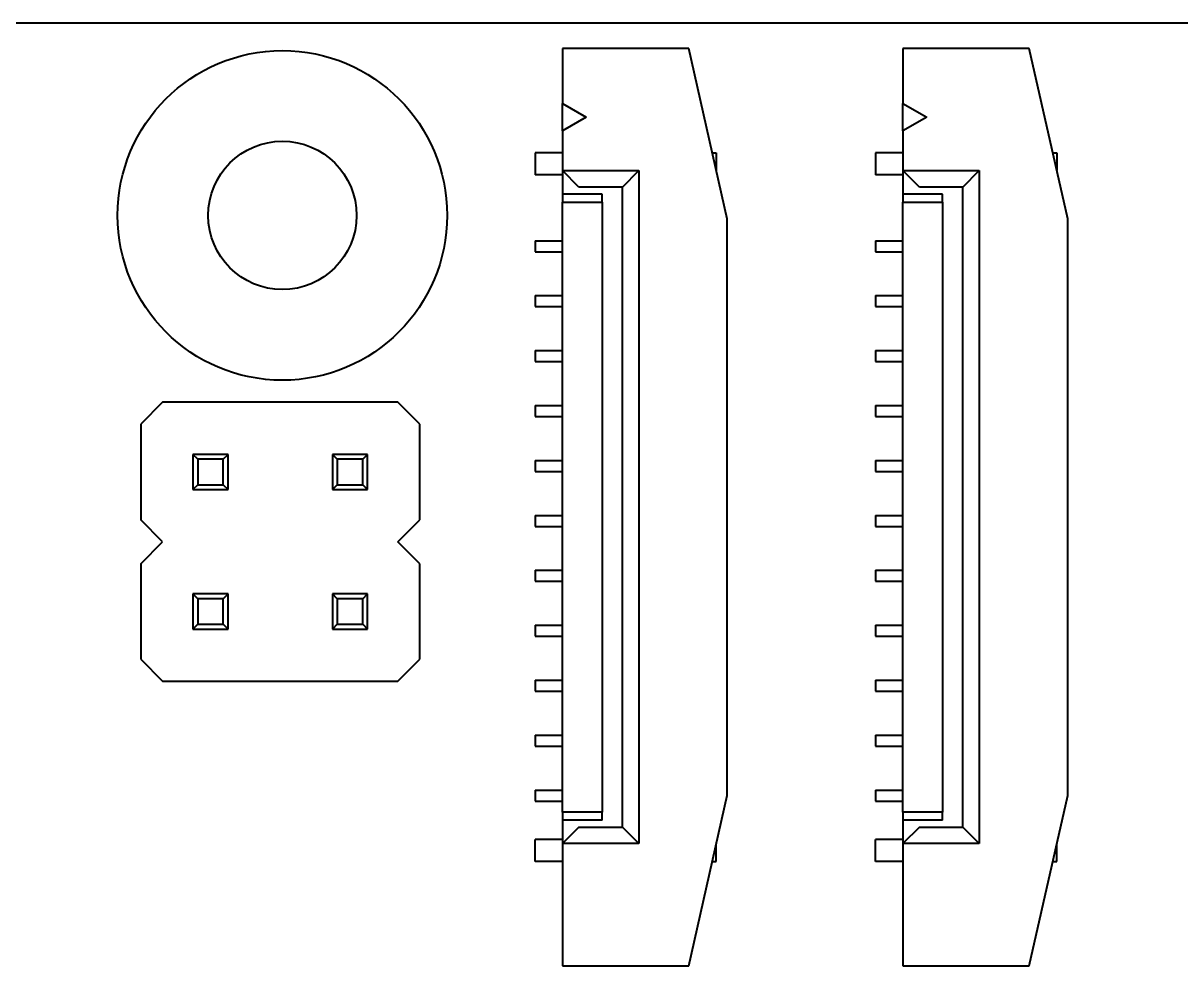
# Model space of a CAD drawing. Header units: inches. Extents: x 7.25 to 10.75, y 3.17 to 5.42.
# Drawn here: x 8.14 to 8.97, y 4.699 to 5.375 of the extents above; entities that cross this region are included whole.
import ezdxf

# ---------------------------------------------------------------- set-up
doc = ezdxf.new("R2010")
doc.units = ezdxf.units.IN
doc.header["$LTSCALE"] = 0.5
doc.header["$MEASUREMENT"] = 0
doc.layers.add('Visible', color=7, linetype='Continuous', lineweight=40)

msp = doc.modelspace()

# ---------------------------------------------------------------- linework, layer by layer
at = {"layer": 'Visible'}
for p, q in [((9.07555, 5.37489), (7.51846, 5.37489)), ((8.52634, 5.35678), (8.52634, 5.31741)), ((8.61689, 5.35678), (8.52634, 5.35678)), ((8.64445, 5.23473), (8.61689, 5.35678)), ((8.77043, 5.35678), (8.77043, 5.31741)), ((8.86098, 5.35678), (8.77043, 5.35678)), ((8.88854, 5.23473), (8.86098, 5.35678)), ((8.52634, 5.29773), (8.52634, 5.31741)), ((8.52634, 5.31741), (8.54339, 5.30757)), ((8.77043, 5.29773), (8.77043, 5.31741)), ((8.77043, 5.31741), (8.78748, 5.30757)), ((8.54339, 5.30757), (8.52634, 5.29773)), ((8.78748, 5.30757), (8.77043, 5.29773)), ((8.52634, 5.29773), (8.52634, 5.26918)), ((8.77043, 5.29773), (8.77043, 5.26918)), ((8.50665, 5.28197), (8.50665, 5.26623)), ((8.52634, 5.28197), (8.50665, 5.28197)), ((8.63378, 5.28197), (8.63657, 5.28197)), ((8.63378, 5.28197), (8.63657, 5.28197)), ((8.63657, 5.28197), (8.63657, 5.2696)), ((8.63657, 5.28197), (8.63657, 5.2696)), ((8.75075, 5.28197), (8.75075, 5.26623)), ((8.77043, 5.28197), (8.75075, 5.28197)), ((8.87788, 5.28197), (8.88067, 5.28197)), ((8.87788, 5.28197), (8.88067, 5.28197)), ((8.88067, 5.28197), (8.88067, 5.2696)), ((8.88067, 5.28197), (8.88067, 5.2696)), ((8.52634, 5.26623), (8.50665, 5.26623)), ((8.52634, 5.26918), (8.52634, 5.25245)), ((8.53815, 5.25737), (8.52634, 5.26918)), ((8.52634, 5.26918), (8.58106, 5.26918)), ((8.56925, 5.25737), (8.58106, 5.26918)), ((8.58106, 5.26918), (8.58106, 4.7869)), ((8.77043, 5.26623), (8.75075, 5.26623)), ((8.77043, 5.26918), (8.77043, 5.25245)), ((8.78224, 5.25737), (8.77043, 5.26918)), ((8.77043, 5.26918), (8.82516, 5.26918)), ((8.81335, 5.25737), (8.82516, 5.26918)), ((8.82516, 5.26918), (8.82516, 4.7869)), ((8.56925, 5.25737), (8.53815, 5.25737)), ((8.56925, 4.79871), (8.56925, 5.25737)), ((8.81335, 5.25737), (8.78224, 5.25737)), ((8.81335, 4.79871), (8.81335, 5.25737)), ((8.52634, 5.25245), (8.52634, 5.24654)), ((8.55468, 5.25245), (8.52634, 5.25245)), ((8.52634, 4.80954), (8.52634, 5.24654)), ((8.52634, 5.24654), (8.55468, 5.24654)), ((8.55468, 5.24654), (8.55468, 5.25245)), ((8.55468, 5.24654), (8.55468, 4.80954)), ((8.77043, 5.25245), (8.77043, 5.24654)), ((8.79878, 5.25245), (8.77043, 5.25245)), ((8.77043, 4.80954), (8.77043, 5.24654)), ((8.77043, 5.24654), (8.79878, 5.24654)), ((8.79878, 5.24654), (8.79878, 5.25245)), ((8.79878, 5.24654), (8.79878, 4.80954)), ((8.64445, 4.82135), (8.64445, 5.23473)), ((8.88854, 4.82135), (8.88854, 5.23473)), ((8.50665, 5.21898), (8.50665, 5.21111)), ((8.50665, 5.21898), (8.52634, 5.21898)), ((8.75075, 5.21898), (8.75075, 5.21111)), ((8.75075, 5.21898), (8.77043, 5.21898)), ((8.50665, 5.21111), (8.52634, 5.21111)), ((8.75075, 5.21111), (8.77043, 5.21111)), ((8.50665, 5.17961), (8.50665, 5.17174)), ((8.50665, 5.17961), (8.52634, 5.17961)), ((8.75075, 5.17961), (8.75075, 5.17174)), ((8.75075, 5.17961), (8.77043, 5.17961)), ((8.50665, 5.17174), (8.52634, 5.17174)), ((8.75075, 5.17174), (8.77043, 5.17174)), ((8.50665, 5.14024), (8.50665, 5.13237)), ((8.50665, 5.14024), (8.52634, 5.14024)), ((8.75075, 5.14024), (8.75075, 5.13237)), ((8.75075, 5.14024), (8.77043, 5.14024)), ((8.50665, 5.13237), (8.52634, 5.13237)), ((8.75075, 5.13237), (8.77043, 5.13237)), ((8.23972, 5.10324), (8.22398, 5.08749)), ((8.40823, 5.10324), (8.23972, 5.10324)), ((8.42398, 5.08749), (8.40823, 5.10324)), ((8.50665, 5.10087), (8.50665, 5.093)), ((8.50665, 5.10087), (8.52634, 5.10087)), ((8.75075, 5.10087), (8.75075, 5.093)), ((8.75075, 5.10087), (8.77043, 5.10087)), ((8.22398, 5.08749), (8.22398, 5.01899)), ((8.42398, 5.01899), (8.42398, 5.08749)), ((8.50665, 5.093), (8.52634, 5.093)), ((8.75075, 5.093), (8.77043, 5.093)), ((8.26485, 5.06236), (8.26138, 5.06584)), ((8.28657, 5.06584), (8.26138, 5.06584)), ((8.26138, 5.06584), (8.26138, 5.04064)), ((8.2831, 5.06236), (8.28657, 5.06584)), ((8.28657, 5.04064), (8.28657, 5.06584)), ((8.36485, 5.06236), (8.36138, 5.06584)), ((8.38657, 5.06584), (8.36138, 5.06584)), ((8.36138, 5.06584), (8.36138, 5.04064)), ((8.3831, 5.06236), (8.38657, 5.06584)), ((8.38657, 5.04064), (8.38657, 5.06584)), ((8.26485, 5.06236), (8.26485, 5.04411)), ((8.2831, 5.06236), (8.26485, 5.06236)), ((8.2831, 5.04411), (8.2831, 5.06236)), ((8.36485, 5.06236), (8.36485, 5.04411)), ((8.3831, 5.06236), (8.36485, 5.06236)), ((8.3831, 5.04411), (8.3831, 5.06236)), ((8.50665, 5.0615), (8.50665, 5.05363)), ((8.50665, 5.0615), (8.52634, 5.0615)), ((8.75075, 5.0615), (8.75075, 5.05363)), ((8.75075, 5.0615), (8.77043, 5.0615)), ((8.50665, 5.05363), (8.52634, 5.05363)), ((8.75075, 5.05363), (8.77043, 5.05363)), ((8.26485, 5.04411), (8.26138, 5.04064)), ((8.26138, 5.04064), (8.28657, 5.04064)), ((8.26485, 5.04411), (8.2831, 5.04411)), ((8.2831, 5.04411), (8.28657, 5.04064)), ((8.36485, 5.04411), (8.36138, 5.04064)), ((8.36138, 5.04064), (8.38657, 5.04064)), ((8.36485, 5.04411), (8.3831, 5.04411)), ((8.3831, 5.04411), (8.38657, 5.04064)), ((8.50665, 5.02213), (8.50665, 5.01426)), ((8.50665, 5.02213), (8.52634, 5.02213)), ((8.75075, 5.02213), (8.75075, 5.01426)), ((8.75075, 5.02213), (8.77043, 5.02213)), ((8.23972, 5.00324), (8.22398, 5.01899)), ((8.40823, 5.00324), (8.42398, 5.01899)), ((8.50665, 5.01426), (8.52634, 5.01426)), ((8.75075, 5.01426), (8.77043, 5.01426)), ((8.22398, 4.98749), (8.23972, 5.00324)), ((8.42398, 4.98749), (8.40823, 5.00324)), ((8.22398, 4.98749), (8.22398, 4.91899)), ((8.42398, 4.91899), (8.42398, 4.98749)), ((8.50665, 4.98276), (8.50665, 4.97489)), ((8.50665, 4.98276), (8.52634, 4.98276)), ((8.75075, 4.98276), (8.75075, 4.97489)), ((8.75075, 4.98276), (8.77043, 4.98276)), ((8.50665, 4.97489), (8.52634, 4.97489)), ((8.75075, 4.97489), (8.77043, 4.97489)), ((8.26485, 4.96236), (8.26138, 4.96584)), ((8.26138, 4.96584), (8.26138, 4.94064)), ((8.28657, 4.96584), (8.26138, 4.96584)), ((8.2831, 4.96236), (8.28657, 4.96584)), ((8.28657, 4.94064), (8.28657, 4.96584)), ((8.36485, 4.96236), (8.36138, 4.96584)), ((8.36138, 4.96584), (8.36138, 4.94064)), ((8.38657, 4.96584), (8.36138, 4.96584)), ((8.3831, 4.96236), (8.38657, 4.96584)), ((8.38657, 4.94064), (8.38657, 4.96584)), ((8.26485, 4.96236), (8.26485, 4.94411)), ((8.2831, 4.96236), (8.26485, 4.96236)), ((8.2831, 4.94411), (8.2831, 4.96236)), ((8.36485, 4.96236), (8.36485, 4.94411)), ((8.3831, 4.96236), (8.36485, 4.96236)), ((8.3831, 4.94411), (8.3831, 4.96236)), ((8.26485, 4.94411), (8.26138, 4.94064)), ((8.26138, 4.94064), (8.28657, 4.94064)), ((8.26485, 4.94411), (8.2831, 4.94411)), ((8.2831, 4.94411), (8.28657, 4.94064)), ((8.36485, 4.94411), (8.36138, 4.94064)), ((8.36138, 4.94064), (8.38657, 4.94064)), ((8.36485, 4.94411), (8.3831, 4.94411)), ((8.3831, 4.94411), (8.38657, 4.94064)), ((8.50665, 4.94339), (8.50665, 4.93552)), ((8.50665, 4.94339), (8.52634, 4.94339)), ((8.75075, 4.94339), (8.75075, 4.93552)), ((8.75075, 4.94339), (8.77043, 4.94339)), ((8.50665, 4.93552), (8.52634, 4.93552)), ((8.75075, 4.93552), (8.77043, 4.93552)), ((8.22398, 4.91899), (8.23972, 4.90324)), ((8.40823, 4.90324), (8.42398, 4.91899)), ((8.23972, 4.90324), (8.40823, 4.90324)), ((8.50665, 4.90402), (8.50665, 4.89615)), ((8.50665, 4.90402), (8.52634, 4.90402)), ((8.75075, 4.90402), (8.75075, 4.89615)), ((8.75075, 4.90402), (8.77043, 4.90402)), ((8.50665, 4.89615), (8.52634, 4.89615)), ((8.75075, 4.89615), (8.77043, 4.89615)), ((8.50665, 4.86465), (8.50665, 4.85678)), ((8.50665, 4.86465), (8.52634, 4.86465)), ((8.75075, 4.86465), (8.75075, 4.85678)), ((8.75075, 4.86465), (8.77043, 4.86465)), ((8.50665, 4.85678), (8.52634, 4.85678)), ((8.75075, 4.85678), (8.77043, 4.85678)), ((8.50665, 4.82528), (8.50665, 4.81741)), ((8.50665, 4.82528), (8.52634, 4.82528)), ((8.75075, 4.82528), (8.75075, 4.81741)), ((8.75075, 4.82528), (8.77043, 4.82528)), ((8.50665, 4.81741), (8.52634, 4.81741)), ((8.61689, 4.6993), (8.64445, 4.82135)), ((8.75075, 4.81741), (8.77043, 4.81741)), ((8.86098, 4.6993), (8.88854, 4.82135)), ((8.52634, 4.80954), (8.52634, 4.80363)), ((8.55468, 4.80954), (8.52634, 4.80954)), ((8.55468, 4.80363), (8.55468, 4.80954)), ((8.77043, 4.80954), (8.77043, 4.80363)), ((8.79878, 4.80954), (8.77043, 4.80954)), ((8.79878, 4.80363), (8.79878, 4.80954)), ((8.52634, 4.80363), (8.52634, 4.7869)), ((8.55468, 4.80363), (8.52634, 4.80363)), ((8.53815, 4.79871), (8.52634, 4.7869)), ((8.53815, 4.79871), (8.56925, 4.79871)), ((8.56925, 4.79871), (8.58106, 4.7869)), ((8.77043, 4.80363), (8.77043, 4.7869)), ((8.79878, 4.80363), (8.77043, 4.80363)), ((8.78224, 4.79871), (8.77043, 4.7869)), ((8.78224, 4.79871), (8.81335, 4.79871)), ((8.81335, 4.79871), (8.82516, 4.7869)), ((8.50665, 4.77411), (8.50665, 4.78986)), ((8.52634, 4.78986), (8.50665, 4.78986)), ((8.75075, 4.77411), (8.75075, 4.78986)), ((8.77043, 4.78986), (8.75075, 4.78986)), ((8.58106, 4.7869), (8.52634, 4.7869)), ((8.52634, 4.7869), (8.52634, 4.6993)), ((8.63657, 4.77411), (8.63657, 4.78648)), ((8.63657, 4.77411), (8.63657, 4.78648)), ((8.82516, 4.7869), (8.77043, 4.7869)), ((8.77043, 4.7869), (8.77043, 4.6993)), ((8.88067, 4.77411), (8.88067, 4.78648)), ((8.88067, 4.77411), (8.88067, 4.78648)), ((8.52634, 4.77411), (8.50665, 4.77411)), ((8.63378, 4.77411), (8.63657, 4.77411)), ((8.63378, 4.77411), (8.63657, 4.77411)), ((8.77043, 4.77411), (8.75075, 4.77411)), ((8.87788, 4.77411), (8.88067, 4.77411)), ((8.87788, 4.77411), (8.88067, 4.77411)), ((8.52634, 4.6993), (8.61689, 4.6993)), ((8.77043, 4.6993), (8.86098, 4.6993))]:
    msp.add_line(p, q, dxfattribs=at)
for radius in [0.11811, 0.11811, 0.05315]:
    msp.add_circle((8.32555, 5.2371), radius, dxfattribs=at)

doc.saveas('drawing.dxf')
